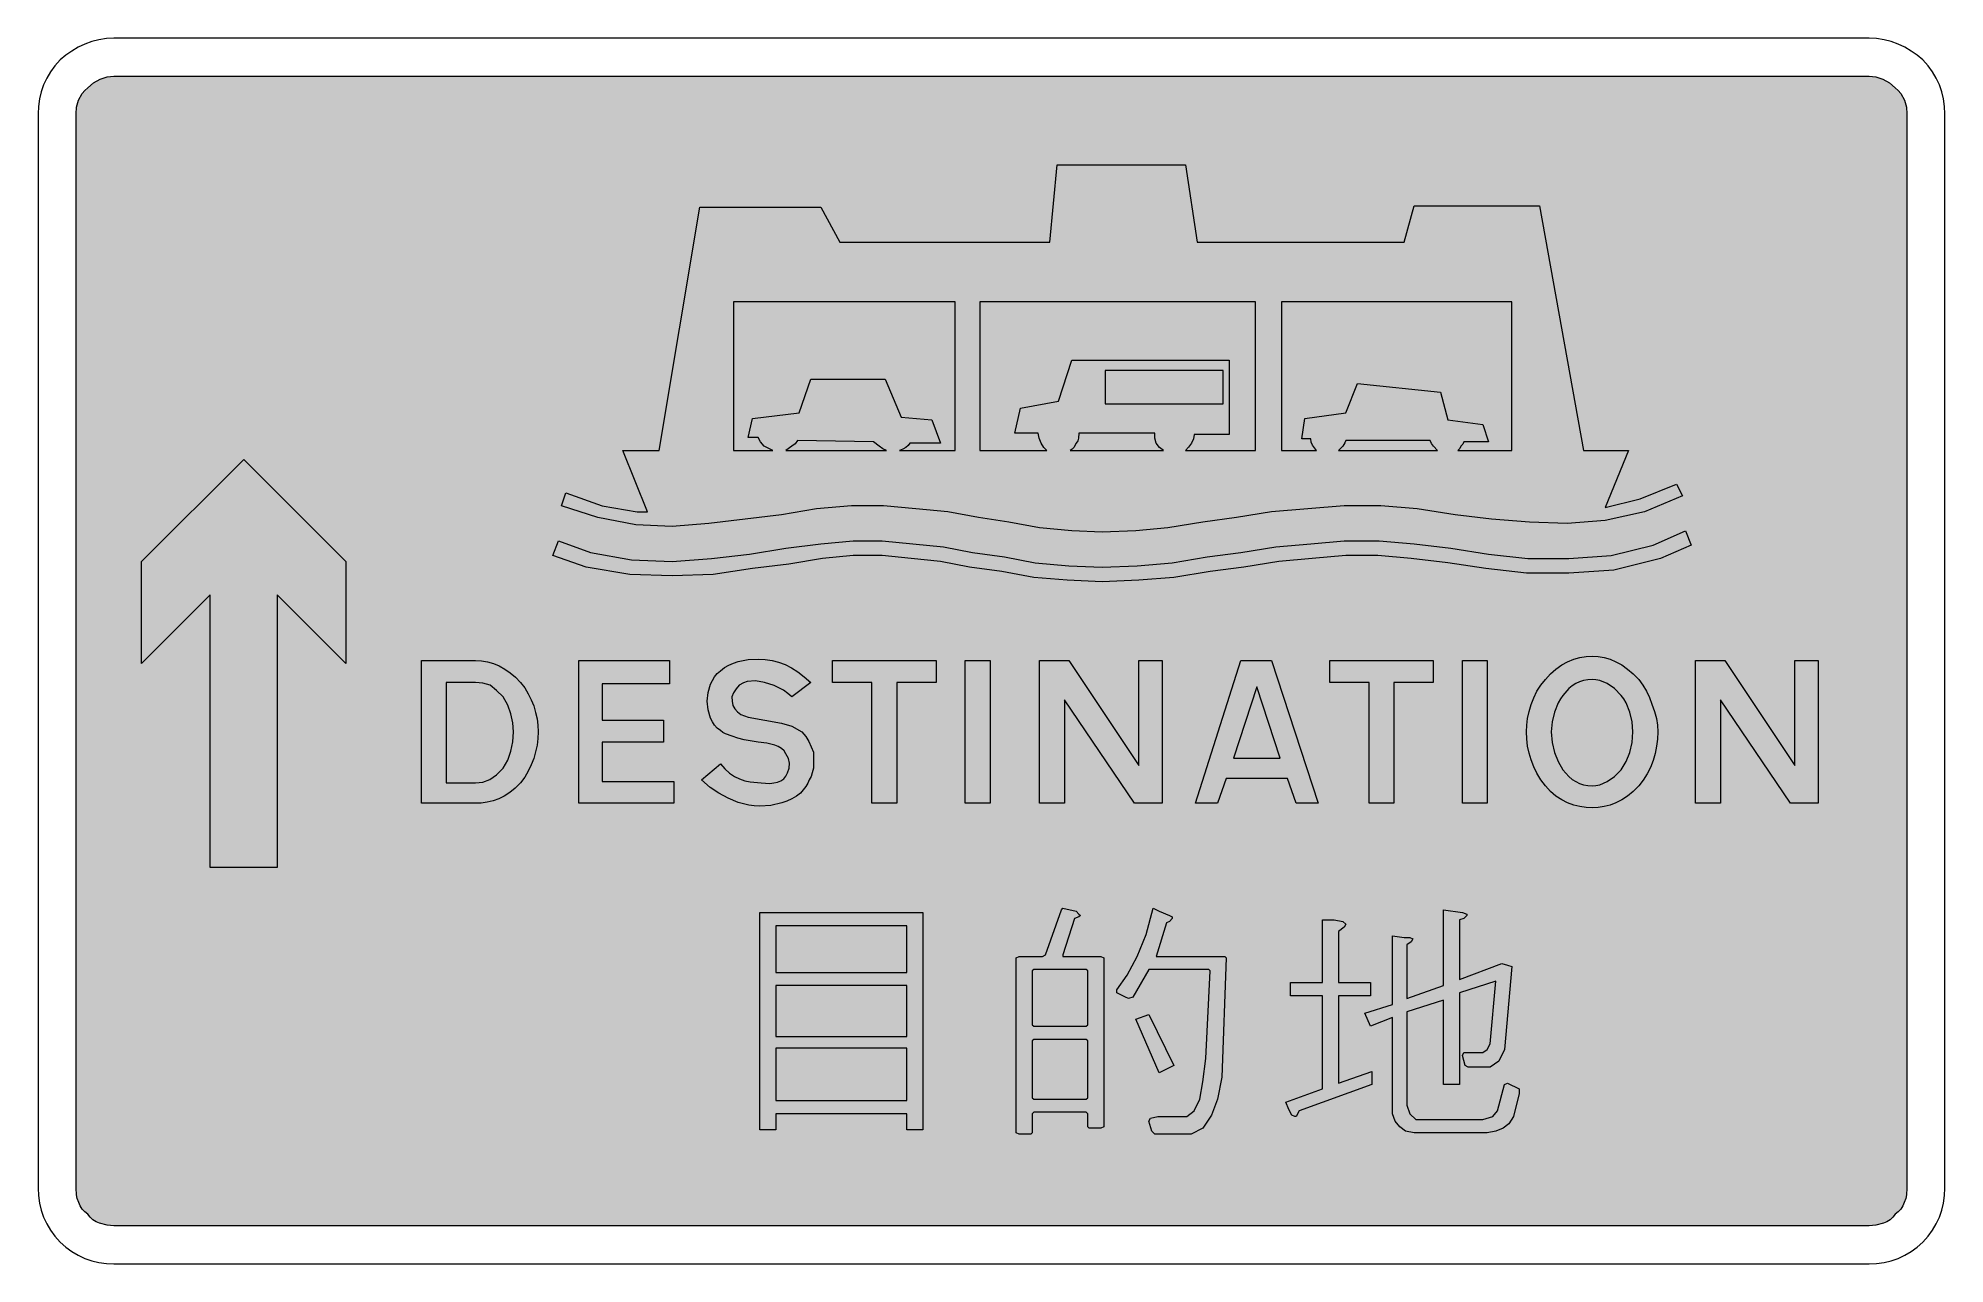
# Model space of a CAD drawing. Header units: metres. Extents: x 88 to 481, y 11 to 263.
import ezdxf

# ---------------------------------------------------------------- set-up
doc = ezdxf.new("R2010")
doc.units = ezdxf.units.M
for name, color, linetype, true_color in [('FILL_BLACK_000000', 7, 'Continuous', 0x000000), ('FILL_WHITE_FFFFFF', 7, 'Continuous', 0xffffff), ('STROKE_BLACK_000000', 7, 'Continuous', 0x000000)]:
    doc.layers.add(name, color=color, linetype=linetype, true_color=true_color)

msp = doc.modelspace()

# ---------------------------------------------------------------- hatches: boundary and pattern name
at = {"layer": 'FILL_BLACK_000000', "true_color": 0x000000}
h = msp.add_hatch(color=7, dxfattribs=at)
h.dxf.hatch_style = 1
h.paths.add_polyline_path([(96.15, 247.56), (96.27, 248.95), (96.67, 250.37), (97.42, 251.74), (97.93, 252.37), (98.55, 252.96), (99.77, 253.97), (101.14, 254.72), (102.56, 255.2), (103.95, 255.36), (465.15, 255.36), (466.54, 255.2), (467.96, 254.72), (469.33, 253.97), (470.55, 252.96), (471.17, 252.37), (471.68, 251.74), (472.42, 250.37), (472.83, 248.95), (472.95, 247.56), (472.95, 26.46), (472.87, 25.07), (472.7, 24.31), (472.35, 23.46), (472.07, 22.79), (471.67, 22.15), (471.17, 21.56), (470.55, 21.06), (470.05, 20.44), (469.46, 19.94), (468.82, 19.54), (468.15, 19.26), (466.54, 18.85), (465.15, 18.66), (103.95, 18.66), (102.56, 18.85), (100.95, 19.26), (100.28, 19.54), (99.64, 19.94), (99.05, 20.44), (98.55, 21.06), (97.93, 21.56), (97.42, 22.15), (97.03, 22.79), (96.75, 23.46), (96.4, 24.31), (96.22, 25.07), (96.15, 26.46), (96.15, 247.56)])
at = {"layer": 'FILL_WHITE_FFFFFF', "true_color": 0xffffff}
h = msp.add_hatch(color=7, dxfattribs=at)
h.dxf.hatch_style = 1
h.paths.add_polyline_path([(326.85, 221.16), (369.45, 221.16), (371.55, 228.66), (397.35, 228.66), (406.35, 178.26), (415.65, 178.26), (410.85, 166.56), (418.05, 168.36), (425.55, 171.36), (426.75, 168.96), (418.95, 165.66), (410.85, 163.86), (403.05, 163.26), (395.25, 163.56), (387.45, 164.16), (379.95, 165.06), (372.15, 166.26), (364.65, 166.86), (357.15, 166.86), (349.65, 166.26), (342.15, 165.66), (334.95, 164.46), (328.05, 163.56), (320.85, 162.36), (314.25, 161.76), (307.35, 161.46), (301.05, 161.76), (294.45, 162.36), (288.15, 163.56), (281.85, 164.46), (275.55, 165.66), (268.95, 166.26), (262.35, 166.86), (255.75, 166.86), (248.55, 166.26), (241.35, 165.06), (233.85, 164.16), (226.35, 163.26), (218.85, 162.66), (211.35, 162.96), (203.55, 164.46), (196.05, 166.86), (196.95, 169.56), (204.45, 166.86), (211.65, 165.66), (213.75, 165.66), (208.65, 178.26), (216.15, 178.26), (224.55, 228.36), (249.45, 228.36), (253.35, 221.16), (296.55, 221.16), (298.05, 237.06), (324.45, 237.06), (326.85, 221.16)])
h.paths.add_polyline_path([(307.95, 187.86), (332.25, 187.86), (332.25, 194.76), (307.95, 194.76), (307.95, 187.86)], flags=16)
h.paths.add_polyline_path([(242.25, 178.26), (262.95, 178.26), (262.2, 178.6), (261.45, 179.16), (260.25, 180.06), (244.65, 180.36), (244.16, 179.65), (243.45, 179.16), (242.25, 178.26)], flags=16)
h.paths.add_polyline_path([(244.95, 186.06), (247.35, 192.96), (262.65, 192.96), (265.95, 185.16), (272.25, 184.56), (274.05, 179.76), (267.75, 179.76), (267.42, 179.31), (266.92, 178.9), (266.32, 178.54), (265.65, 178.26), (277.05, 178.26), (277.05, 208.86), (231.45, 208.86), (231.45, 178.26), (239.55, 178.26), (237.75, 179.16), (237.04, 180.06), (236.55, 180.96), (234.45, 180.96), (235.35, 184.86), (244.95, 186.06)], flags=16)
h.paths.add_polyline_path([(302.55, 181.86), (302.47, 180.81), (302.3, 180.26), (301.95, 179.76), (301.46, 178.9), (301.15, 178.54), (300.75, 178.26), (319.95, 178.26), (319.09, 178.9), (318.45, 179.76), (318.19, 180.81), (318.15, 181.86), (302.55, 181.86)], flags=16)
h.paths.add_polyline_path([(301.05, 196.86), (333.45, 196.86), (333.45, 181.56), (326.25, 181.56), (326.1, 180.66), (325.69, 179.8), (325.11, 178.99), (324.45, 178.26), (338.85, 178.26), (338.85, 208.86), (282.15, 208.86), (282.15, 178.26), (295.95, 178.26), (295.35, 178.9), (294.75, 179.76), (294.34, 180.81), (294.15, 181.86), (289.35, 181.86), (290.55, 186.96), (298.35, 188.46), (301.05, 196.86)], flags=16)
h.paths.add_polyline_path([(374.85, 180.36), (357.45, 180.36), (357.26, 179.87), (356.85, 179.16), (355.95, 178.26), (376.35, 178.26), (375.49, 179.2), (375.13, 179.74), (374.85, 180.36)], flags=16)
h.paths.add_polyline_path([(391.65, 208.86), (344.25, 208.86), (344.25, 178.26), (351.45, 178.26), (350.62, 179.35), (350.35, 179.99), (350.25, 180.66), (348.45, 180.66), (349.05, 184.86), (357.45, 186.06), (359.85, 192.06), (376.95, 190.26), (378.45, 184.56), (385.65, 183.66), (386.85, 180.06), (381.75, 180.06), (381.56, 179.61), (381.15, 179.16), (380.96, 178.71), (380.55, 178.26), (391.65, 178.26), (391.65, 208.86)], flags=16)
h = msp.add_hatch(color=7, dxfattribs=at)
h.dxf.hatch_style = 1
h.paths.add_polyline_path([(130.65, 176.46), (151.65, 155.46), (151.65, 134.46), (137.55, 148.56), (137.55, 92.46), (123.75, 92.46), (123.75, 148.56), (109.65, 134.46), (109.65, 155.46), (130.65, 176.46)])
h = msp.add_hatch(color=7, dxfattribs=at)
h.dxf.hatch_style = 1
h.paths.add_polyline_path([(195.45, 159.66), (202.05, 157.26), (210.45, 155.76), (218.85, 155.46), (226.95, 156.06), (234.75, 156.96), (242.25, 158.16), (249.45, 159.06), (256.05, 159.66), (262.05, 159.66), (268.35, 159.06), (274.65, 158.46), (280.65, 157.26), (287.25, 156.36), (293.55, 155.16), (300.45, 154.56), (307.35, 154.26), (314.55, 154.56), (321.75, 155.16), (328.95, 156.36), (335.85, 157.26), (343.05, 158.46), (350.25, 159.06), (357.15, 159.66), (364.35, 159.66), (371.55, 159.06), (379.05, 158.16), (386.85, 156.96), (394.95, 156.06), (403.35, 156.06), (412.05, 156.66), (420.75, 158.76), (427.35, 161.76), (428.55, 158.76), (422.25, 156.06), (412.65, 153.66), (403.35, 153.06), (394.65, 153.06), (386.25, 153.96), (378.45, 155.16), (370.95, 156.06), (364.05, 156.66), (357.45, 156.66), (350.55, 156.06), (343.65, 155.46), (336.45, 154.26), (329.55, 153.36), (322.05, 152.16), (314.85, 151.56), (307.35, 151.26), (300.15, 151.56), (293.25, 152.16), (286.65, 153.36), (280.05, 154.26), (274.05, 155.46), (268.05, 156.06), (262.05, 156.66), (256.05, 156.66), (249.75, 156.06), (242.85, 154.86), (235.35, 153.96), (227.25, 152.76), (218.85, 152.46), (210.15, 152.76), (201.15, 154.26), (194.25, 156.66), (195.45, 159.66)])
h = msp.add_hatch(color=7, dxfattribs=at)
h.dxf.hatch_style = 1
h.paths.add_polyline_path([(179.59, 134.99), (180.82, 134.78), (182.03, 134.43), (183.22, 133.94), (184.39, 133.3), (185.52, 132.53), (186.61, 131.61), (187.65, 130.56), (188.49, 129.41), (189.22, 128.21), (189.84, 126.96), (190.35, 125.69), (190.74, 124.38), (191.02, 123.05), (191.19, 121.71), (191.25, 120.36), (191.19, 119), (191.02, 117.62), (190.74, 116.25), (190.35, 114.89), (189.84, 113.55), (189.22, 112.26), (188.49, 111.02), (187.65, 109.86), (186.52, 108.8), (185.4, 107.87), (184.27, 107.12), (183.15, 106.56), (181.98, 106.17), (180.75, 105.89), (179.52, 105.72), (178.35, 105.66), (167.25, 105.66), (167.25, 135.06), (178.35, 135.06), (179.59, 134.99)])
h.paths.add_polyline_path([(172.35, 109.86), (178.35, 109.86), (179.87, 110.03), (181.31, 110.57), (182.7, 111.51), (184.05, 112.86), (185.01, 114.54), (185.66, 116.39), (186.03, 118.34), (186.15, 120.36), (186.03, 122.2), (185.66, 124.07), (185.01, 125.89), (184.05, 127.56), (182.7, 128.87), (181.35, 129.96), (179.85, 130.37), (178.35, 130.56), (172.35, 130.56), (172.35, 109.86)], flags=16)
h = msp.add_hatch(color=7, dxfattribs=at)
h.dxf.hatch_style = 1
h.paths.add_polyline_path([(199.65, 135.06), (218.25, 135.06), (218.25, 130.26), (204.45, 130.26), (204.45, 122.76), (217.05, 122.76), (217.05, 118.26), (204.45, 118.26), (204.45, 110.16), (219.15, 110.16), (219.15, 105.66), (199.65, 105.66), (199.65, 135.06)])
h = msp.add_hatch(color=7, dxfattribs=at)
h.dxf.hatch_style = 1
h.paths.add_polyline_path([(247.95, 112.86), (247.65, 111.96), (247.46, 111.21), (247.05, 110.46), (246.77, 109.79), (246.37, 109.11), (245.25, 107.76), (244.41, 107.13), (243.47, 106.58), (242.46, 106.11), (241.39, 105.74), (239.13, 105.23), (236.85, 105.06), (235.73, 105.11), (234.61, 105.27), (232.42, 105.85), (230.35, 106.71), (228.45, 107.76), (226.65, 108.89), (224.85, 110.46), (228.75, 113.76), (229.68, 112.73), (230.65, 111.89), (231.67, 111.21), (232.72, 110.69), (233.81, 110.3), (234.91, 110.05), (237.15, 109.86), (238.92, 109.77), (239.76, 109.84), (240.52, 110.01), (241.21, 110.29), (241.79, 110.7), (242.24, 111.25), (242.55, 111.96), (242.88, 112.91), (242.96, 113.91), (242.76, 114.91), (242.25, 115.86), (241.85, 116.47), (241.32, 116.95), (240.68, 117.33), (239.96, 117.62), (238.33, 118.01), (236.55, 118.26), (233.62, 118.75), (232.33, 119.06), (231.15, 119.46), (229.84, 119.95), (229.25, 120.26), (228.75, 120.66), (228.12, 121.16), (227.57, 121.77), (227.1, 122.45), (226.72, 123.21), (226.22, 124.88), (226.05, 126.66), (226.22, 128.45), (226.72, 130.15), (227.57, 131.68), (228.12, 132.36), (228.75, 132.96), (229.58, 133.58), (230.47, 134.09), (231.43, 134.51), (232.42, 134.84), (234.49, 135.24), (236.55, 135.36), (237.99, 135.29), (239.38, 135.07), (240.73, 134.71), (242.06, 134.2), (243.38, 133.53), (244.69, 132.7), (246.01, 131.71), (247.35, 130.56), (243.45, 127.56), (242.62, 128.29), (241.73, 128.92), (239.81, 129.89), (237.84, 130.51), (235.95, 130.86), (234.3, 130.75), (233.5, 130.48), (232.65, 129.96), (231.99, 129.23), (231.45, 128.42), (231.13, 127.56), (231.15, 126.66), (231.3, 125.82), (231.71, 125.09), (232.29, 124.47), (232.95, 123.96), (234.45, 123.36), (241.35, 122.16), (243.45, 121.56), (245.55, 120.36), (246.35, 119.41), (246.97, 118.37), (247.95, 116.16), (247.95, 114.96), (247.95, 114.06), (247.95, 113.76), (247.95, 113.46), (247.95, 112.86)])
h = msp.add_hatch(color=7, dxfattribs=at)
h.dxf.hatch_style = 1
h.paths.add_polyline_path([(251.85, 130.56), (251.85, 135.06), (273.15, 135.06), (273.15, 130.56), (265.05, 130.56), (265.05, 105.66), (259.95, 105.66), (259.95, 130.56), (251.85, 130.56)])
h = msp.add_hatch(color=7, dxfattribs=at)
h.dxf.hatch_style = 1
h.paths.add_polyline_path([(279.15, 135.06), (284.25, 135.06), (284.25, 105.66), (279.15, 105.66), (279.15, 135.06)])
h = msp.add_hatch(color=7, dxfattribs=at)
h.dxf.hatch_style = 1
h.paths.add_polyline_path([(294.45, 135.06), (300.45, 135.06), (314.85, 113.46), (314.85, 135.06), (319.65, 135.06), (319.65, 105.66), (313.95, 105.66), (299.55, 126.96), (299.55, 105.66), (294.45, 105.66), (294.45, 135.06)])
h = msp.add_hatch(color=7, dxfattribs=at)
h.dxf.hatch_style = 1
h.paths.add_polyline_path([(342.15, 135.06), (351.75, 105.66), (347.25, 105.66), (345.45, 110.76), (332.85, 110.76), (331.05, 105.66), (326.55, 105.66), (335.85, 135.06), (342.15, 135.06)])
h.paths.add_polyline_path([(343.95, 114.96), (339.15, 129.66), (334.35, 114.96), (343.95, 114.96)], flags=16)
h = msp.add_hatch(color=7, dxfattribs=at)
h.dxf.hatch_style = 1
h.paths.add_polyline_path([(362.25, 130.56), (354.15, 130.56), (354.15, 135.06), (375.45, 135.06), (375.45, 130.56), (367.35, 130.56), (367.35, 105.66), (362.25, 105.66), (362.25, 130.56)])
h = msp.add_hatch(color=7, dxfattribs=at)
h.dxf.hatch_style = 1
h.paths.add_polyline_path([(381.45, 135.06), (386.55, 135.06), (386.55, 105.66), (381.45, 105.66), (381.45, 135.06)])
h = msp.add_hatch(color=7, dxfattribs=at)
h.dxf.hatch_style = 1
h.paths.add_polyline_path([(410.62, 135.67), (411.85, 135.31), (413.06, 134.8), (414.26, 134.13), (415.45, 133.3), (416.61, 132.31), (417.75, 131.16), (418.59, 129.98), (419.32, 128.72), (419.94, 127.41), (420.45, 126.06), (421.02, 124.54), (421.39, 123.1), (421.59, 121.71), (421.65, 120.36), (421.59, 118.89), (421.42, 117.4), (421.13, 115.93), (420.71, 114.47), (420.17, 113.06), (419.5, 111.71), (418.69, 110.44), (417.75, 109.26), (416.61, 108.12), (415.45, 107.16), (414.26, 106.39), (413.06, 105.77), (411.85, 105.31), (410.62, 105), (409.39, 104.82), (408.15, 104.76), (406.9, 104.82), (405.64, 105), (404.37, 105.31), (403.12, 105.77), (401.9, 106.39), (400.72, 107.16), (399.6, 108.12), (398.55, 109.26), (397.61, 110.52), (396.8, 111.84), (396.13, 113.19), (395.59, 114.59), (395.17, 116), (394.88, 117.44), (394.71, 118.9), (394.65, 120.36), (394.71, 121.73), (394.88, 123.14), (395.17, 124.57), (395.59, 125.99), (396.13, 127.37), (396.8, 128.71), (397.61, 129.98), (398.55, 131.16), (399.6, 132.31), (400.72, 133.3), (401.9, 134.13), (403.12, 134.8), (404.37, 135.31), (405.64, 135.67), (406.9, 135.89), (408.15, 135.96), (409.39, 135.89), (410.62, 135.67)])
h.paths.add_polyline_path([(406.41, 130.94), (405.59, 130.67), (404.81, 130.3), (404.07, 129.83), (403.38, 129.26), (402.15, 127.86), (401.62, 127.13), (401.14, 126.31), (400.39, 124.45), (399.91, 122.42), (399.75, 120.36), (399.91, 118.17), (400.39, 116.12), (401.14, 114.24), (402.15, 112.56), (403.38, 111.16), (404.07, 110.59), (404.81, 110.12), (405.59, 109.75), (406.41, 109.48), (407.26, 109.32), (408.15, 109.26), (408.94, 109.32), (409.72, 109.48), (411.26, 110.12), (412.75, 111.16), (414.15, 112.56), (415.16, 114.24), (415.91, 116.12), (416.39, 118.17), (416.55, 120.36), (416.39, 122.42), (415.91, 124.45), (415.16, 126.31), (414.68, 127.13), (414.15, 127.86), (412.75, 129.26), (411.26, 130.3), (409.72, 130.94), (408.94, 131.1), (408.15, 131.16), (407.26, 131.1), (406.41, 130.94)], flags=16)
h = msp.add_hatch(color=7, dxfattribs=at)
h.dxf.hatch_style = 1
h.paths.add_polyline_path([(435.45, 135.06), (449.85, 113.46), (449.85, 135.06), (454.65, 135.06), (454.65, 105.66), (448.95, 105.66), (434.55, 126.96), (434.55, 105.66), (429.45, 105.66), (429.45, 135.06), (435.45, 135.06)])
h = msp.add_hatch(color=7, dxfattribs=at)
h.dxf.hatch_style = 1
h.paths.add_polyline_path([(240.15, 38.46), (236.85, 38.46), (236.85, 83.16), (270.45, 83.16), (270.45, 38.46), (267.15, 38.46), (267.15, 41.76), (240.15, 41.76), (240.15, 38.46)])
h.paths.add_polyline_path([(240.15, 70.86), (267.15, 70.86), (267.15, 80.46), (240.15, 80.46), (240.15, 70.86)], flags=16)
h.paths.add_polyline_path([(267.15, 55.26), (240.15, 55.26), (240.15, 44.46), (267.15, 44.46), (267.15, 55.26)], flags=16)
h.paths.add_polyline_path([(267.15, 57.66), (267.15, 68.16), (240.15, 68.16), (240.15, 57.66), (267.15, 57.66)], flags=16)
h = msp.add_hatch(color=7, dxfattribs=at)
h.dxf.hatch_style = 1
h.paths.add_polyline_path([(307.65, 73.86), (307.65, 39.06), (307.05, 38.76), (304.65, 38.76), (304.35, 39.06), (304.35, 41.76), (304.05, 42.06), (293.25, 42.06), (292.95, 41.76), (292.95, 37.86), (292.65, 37.56), (290.25, 37.56), (289.65, 37.86), (289.65, 73.86), (290.25, 74.16), (295.05, 74.16), (295.65, 74.46), (298.95, 83.76), (299.25, 84.06), (301.95, 83.46), (302.55, 82.86), (302.85, 82.56), (302.55, 82.26), (301.65, 81.96), (299.25, 74.46), (299.25, 74.16), (307.05, 74.16), (307.65, 73.86)])
h.paths.add_polyline_path([(293.25, 59.76), (304.05, 59.76), (304.35, 60.06), (304.35, 71.16), (304.05, 71.46), (293.25, 71.46), (292.95, 71.16), (292.95, 60.06), (293.25, 59.76)], flags=16)
h.paths.add_polyline_path([(304.35, 45.06), (304.35, 56.76), (304.05, 57.06), (293.25, 57.06), (292.95, 56.76), (292.95, 45.06), (293.25, 44.76), (304.05, 44.76), (304.35, 45.06)], flags=16)
h = msp.add_hatch(color=7, dxfattribs=at)
h.dxf.hatch_style = 1
h.paths.add_polyline_path([(329.25, 71.46), (316.95, 71.46), (313.65, 65.76), (312.75, 65.46), (312.15, 65.76), (310.35, 66.66), (310.35, 67.26), (312.45, 70.26), (314.55, 74.16), (316.35, 78.66), (317.85, 84.06), (319.05, 83.46), (321.15, 82.56), (321.75, 82.26), (321.75, 81.96), (321.15, 81.36), (320.55, 81.06), (318.45, 74.16), (332.55, 74.16), (332.85, 73.86), (331.95, 49.26), (331.05, 44.76), (329.85, 41.46), (328.05, 38.76), (325.65, 37.56), (318.45, 37.56), (318.15, 37.56), (317.55, 38.16), (316.95, 40.26), (317.25, 40.86), (318.75, 41.16), (324.75, 41.16), (326.25, 42.36), (327.45, 44.76), (328.05, 48.36), (328.65, 53.16), (329.55, 71.16), (329.25, 71.46)])
h = msp.add_hatch(color=7, dxfattribs=at)
h.dxf.hatch_style = 1
h.paths.add_polyline_path([(377.55, 68.16), (377.55, 83.76), (381.45, 83.16), (382.35, 82.86), (382.35, 82.56), (381.75, 81.96), (380.85, 81.66), (380.85, 69.36), (389.55, 72.66), (390.75, 72.36), (391.65, 72.06), (390.15, 54.96), (388.95, 52.56), (387.15, 51.36), (382.65, 51.36), (382.05, 51.66), (381.45, 53.76), (381.75, 54.36), (385.65, 54.36), (386.55, 54.96), (387.15, 56.16), (388.35, 69.06), (380.85, 66.66), (380.85, 47.76), (377.55, 47.76), (377.55, 65.16), (370.05, 62.76), (370.05, 43.56), (370.65, 41.76), (371.85, 40.56), (385.65, 40.56), (387.75, 41.16), (388.65, 42.36), (390.15, 47.76), (390.75, 48.06), (393.15, 46.86), (393.15, 45.96), (391.95, 41.16), (391.05, 39.66), (389.85, 38.76), (388.35, 38.16), (386.55, 37.86), (371.55, 37.86), (369.75, 38.16), (368.55, 39.06), (367.65, 40.26), (367.05, 41.76), (367.05, 61.56), (362.55, 59.76), (361.35, 62.46), (367.05, 64.26), (367.05, 78.36), (369.45, 78.06), (370.65, 78.06), (371.25, 77.76), (370.95, 77.16), (370.05, 76.56), (370.05, 65.46), (377.55, 68.16)])
h = msp.add_hatch(color=7, dxfattribs=at)
h.dxf.hatch_style = 1
h.paths.add_polyline_path([(346.05, 68.76), (352.65, 68.76), (352.65, 81.66), (355.05, 81.66), (356.85, 81.36), (357.45, 80.76), (357.15, 80.16), (355.95, 79.26), (355.95, 68.76), (362.55, 68.76), (362.55, 66.06), (355.95, 66.06), (355.95, 48.06), (362.85, 50.46), (362.85, 47.76), (347.85, 42.36), (347.25, 41.16), (346.95, 41.16), (346.35, 41.46), (345.75, 42.66), (345.15, 44.16), (352.65, 46.86), (352.65, 66.06), (346.05, 66.06), (346.05, 68.76)])
h = msp.add_hatch(color=7, dxfattribs=at)
h.dxf.hatch_style = 1
h.paths.add_polyline_path([(316.95, 62.16), (322.05, 51.66), (319.05, 50.16), (314.25, 61.26), (316.95, 62.16)])

# ---------------------------------------------------------------- linework, layer by layer
at = {"layer": 'FILL_BLACK_000000', "lineweight": 0, "true_color": 0x000000}
msp.add_lwpolyline([(96.15, 247.56), (96.27, 248.95), (96.67, 250.37), (97.42, 251.74), (97.93, 252.37), (98.55, 252.96), (99.77, 253.97), (101.14, 254.72), (102.56, 255.2), (103.95, 255.36), (465.15, 255.36), (466.54, 255.2), (467.96, 254.72), (469.33, 253.97), (470.55, 252.96), (471.17, 252.37), (471.68, 251.74), (472.42, 250.37), (472.83, 248.95), (472.95, 247.56), (472.95, 26.46), (472.87, 25.07), (472.7, 24.31), (472.35, 23.46), (472.07, 22.79), (471.67, 22.15), (471.17, 21.56), (470.55, 21.06), (470.05, 20.44), (469.46, 19.94), (468.82, 19.54), (468.15, 19.26), (466.54, 18.85), (465.15, 18.66), (103.95, 18.66), (102.56, 18.85), (100.95, 19.26), (100.28, 19.54), (99.64, 19.94), (99.05, 20.44), (98.55, 21.06), (97.93, 21.56), (97.42, 22.15), (97.03, 22.79), (96.75, 23.46), (96.4, 24.31), (96.22, 25.07), (96.15, 26.46)], close=True, dxfattribs=at)
at = {"layer": 'FILL_WHITE_FFFFFF', "lineweight": 0, "true_color": 0x000000}
for points in [[(326.85, 221.16), (369.45, 221.16), (371.55, 228.66), (397.35, 228.66), (406.35, 178.26), (415.65, 178.26), (410.85, 166.56), (418.05, 168.36), (425.55, 171.36), (426.75, 168.96), (418.95, 165.66), (410.85, 163.86), (403.05, 163.26), (395.25, 163.56), (387.45, 164.16), (379.95, 165.06), (372.15, 166.26), (364.65, 166.86), (357.15, 166.86), (349.65, 166.26), (342.15, 165.66), (334.95, 164.46), (328.05, 163.56), (320.85, 162.36), (314.25, 161.76), (307.35, 161.46), (301.05, 161.76), (294.45, 162.36), (288.15, 163.56), (281.85, 164.46), (275.55, 165.66), (268.95, 166.26), (262.35, 166.86), (255.75, 166.86), (248.55, 166.26), (241.35, 165.06), (233.85, 164.16), (226.35, 163.26), (218.85, 162.66), (211.35, 162.96), (203.55, 164.46), (196.05, 166.86), (196.95, 169.56), (204.45, 166.86), (211.65, 165.66), (213.75, 165.66), (208.65, 178.26), (216.15, 178.26), (224.55, 228.36), (249.45, 228.36), (253.35, 221.16), (296.55, 221.16), (298.05, 237.06), (324.45, 237.06)], [(244.95, 186.06), (247.35, 192.96), (262.65, 192.96), (265.95, 185.16), (272.25, 184.56), (274.05, 179.76), (267.75, 179.76), (267.42, 179.31), (266.92, 178.9), (266.32, 178.54), (265.65, 178.26), (277.05, 178.26), (277.05, 208.86), (231.45, 208.86), (231.45, 178.26), (239.55, 178.26), (237.75, 179.16), (237.04, 180.06), (236.55, 180.96), (234.45, 180.96), (235.35, 184.86)], [(301.05, 196.86), (333.45, 196.86), (333.45, 181.56), (326.25, 181.56), (326.1, 180.66), (325.69, 179.8), (325.11, 178.99), (324.45, 178.26), (338.85, 178.26), (338.85, 208.86), (282.15, 208.86), (282.15, 178.26), (295.95, 178.26), (295.35, 178.9), (294.75, 179.76), (294.34, 180.81), (294.15, 181.86), (289.35, 181.86), (290.55, 186.96), (298.35, 188.46)], [(391.65, 208.86), (344.25, 208.86), (344.25, 178.26), (351.45, 178.26), (350.62, 179.35), (350.35, 179.99), (350.25, 180.66), (348.45, 180.66), (349.05, 184.86), (357.45, 186.06), (359.85, 192.06), (376.95, 190.26), (378.45, 184.56), (385.65, 183.66), (386.85, 180.06), (381.75, 180.06), (381.56, 179.61), (381.15, 179.16), (380.96, 178.71), (380.55, 178.26), (391.65, 178.26)], [(307.95, 187.86), (332.25, 187.86), (332.25, 194.76), (307.95, 194.76)], [(302.55, 181.86), (302.47, 180.81), (302.3, 180.26), (301.95, 179.76), (301.46, 178.9), (301.15, 178.54), (300.75, 178.26), (319.95, 178.26), (319.09, 178.9), (318.45, 179.76), (318.19, 180.81), (318.15, 181.86)], [(242.25, 178.26), (262.95, 178.26), (262.2, 178.6), (261.45, 179.16), (260.25, 180.06), (244.65, 180.36), (244.16, 179.65), (243.45, 179.16)], [(374.85, 180.36), (357.45, 180.36), (357.26, 179.87), (356.85, 179.16), (355.95, 178.26), (376.35, 178.26), (375.49, 179.2), (375.13, 179.74)]]:
    msp.add_lwpolyline(points, close=True, dxfattribs=at)
at = {"layer": 'FILL_WHITE_FFFFFF', "lineweight": 0, "true_color": 0xffffff}
for points in [[(130.65, 176.46), (151.65, 155.46), (151.65, 134.46), (137.55, 148.56), (137.55, 92.46), (123.75, 92.46), (123.75, 148.56), (109.65, 134.46), (109.65, 155.46)], [(195.45, 159.66), (202.05, 157.26), (210.45, 155.76), (218.85, 155.46), (226.95, 156.06), (234.75, 156.96), (242.25, 158.16), (249.45, 159.06), (256.05, 159.66), (262.05, 159.66), (268.35, 159.06), (274.65, 158.46), (280.65, 157.26), (287.25, 156.36), (293.55, 155.16), (300.45, 154.56), (307.35, 154.26), (314.55, 154.56), (321.75, 155.16), (328.95, 156.36), (335.85, 157.26), (343.05, 158.46), (350.25, 159.06), (357.15, 159.66), (364.35, 159.66), (371.55, 159.06), (379.05, 158.16), (386.85, 156.96), (394.95, 156.06), (403.35, 156.06), (412.05, 156.66), (420.75, 158.76), (427.35, 161.76), (428.55, 158.76), (422.25, 156.06), (412.65, 153.66), (403.35, 153.06), (394.65, 153.06), (386.25, 153.96), (378.45, 155.16), (370.95, 156.06), (364.05, 156.66), (357.45, 156.66), (350.55, 156.06), (343.65, 155.46), (336.45, 154.26), (329.55, 153.36), (322.05, 152.16), (314.85, 151.56), (307.35, 151.26), (300.15, 151.56), (293.25, 152.16), (286.65, 153.36), (280.05, 154.26), (274.05, 155.46), (268.05, 156.06), (262.05, 156.66), (256.05, 156.66), (249.75, 156.06), (242.85, 154.86), (235.35, 153.96), (227.25, 152.76), (218.85, 152.46), (210.15, 152.76), (201.15, 154.26), (194.25, 156.66)], [(179.59, 134.99), (180.82, 134.78), (182.03, 134.43), (183.22, 133.94), (184.39, 133.3), (185.52, 132.53), (186.61, 131.61), (187.65, 130.56), (188.49, 129.41), (189.22, 128.21), (189.84, 126.96), (190.35, 125.69), (190.74, 124.38), (191.02, 123.05), (191.19, 121.71), (191.25, 120.36), (191.19, 119), (191.02, 117.62), (190.74, 116.25), (190.35, 114.89), (189.84, 113.55), (189.22, 112.26), (188.49, 111.02), (187.65, 109.86), (186.52, 108.8), (185.4, 107.87), (184.27, 107.12), (183.15, 106.56), (181.98, 106.17), (180.75, 105.89), (179.52, 105.72), (178.35, 105.66), (167.25, 105.66), (167.25, 135.06), (178.35, 135.06)], [(199.65, 135.06), (218.25, 135.06), (218.25, 130.26), (204.45, 130.26), (204.45, 122.76), (217.05, 122.76), (217.05, 118.26), (204.45, 118.26), (204.45, 110.16), (219.15, 110.16), (219.15, 105.66), (199.65, 105.66)], [(247.95, 112.86), (247.65, 111.96), (247.46, 111.21), (247.05, 110.46), (246.77, 109.79), (246.37, 109.11), (245.25, 107.76), (244.41, 107.13), (243.47, 106.58), (242.46, 106.11), (241.39, 105.74), (239.13, 105.23), (236.85, 105.06), (235.73, 105.11), (234.61, 105.27), (232.42, 105.85), (230.35, 106.71), (228.45, 107.76), (226.65, 108.89), (224.85, 110.46), (228.75, 113.76), (229.68, 112.73), (230.65, 111.89), (231.67, 111.21), (232.72, 110.69), (233.81, 110.3), (234.91, 110.05), (237.15, 109.86), (238.92, 109.77), (239.76, 109.84), (240.52, 110.01), (241.21, 110.29), (241.79, 110.7), (242.24, 111.25), (242.55, 111.96), (242.88, 112.91), (242.96, 113.91), (242.76, 114.91), (242.25, 115.86), (241.85, 116.47), (241.32, 116.95), (240.68, 117.33), (239.96, 117.62), (238.33, 118.01), (236.55, 118.26), (233.62, 118.75), (232.33, 119.06), (231.15, 119.46), (229.84, 119.95), (229.25, 120.26), (228.75, 120.66), (228.12, 121.16), (227.57, 121.77), (227.1, 122.45), (226.72, 123.21), (226.22, 124.88), (226.05, 126.66), (226.22, 128.45), (226.72, 130.15), (227.57, 131.68), (228.12, 132.36), (228.75, 132.96), (229.58, 133.58), (230.47, 134.09), (231.43, 134.51), (232.42, 134.84), (234.49, 135.24), (236.55, 135.36), (237.99, 135.29), (239.38, 135.07), (240.73, 134.71), (242.06, 134.2), (243.38, 133.53), (244.69, 132.7), (246.01, 131.71), (247.35, 130.56), (243.45, 127.56), (242.62, 128.29), (241.73, 128.92), (239.81, 129.89), (237.84, 130.51), (235.95, 130.86), (234.3, 130.75), (233.5, 130.48), (232.65, 129.96), (231.99, 129.23), (231.45, 128.42), (231.13, 127.56), (231.15, 126.66), (231.3, 125.82), (231.71, 125.09), (232.29, 124.47), (232.95, 123.96), (234.45, 123.36), (241.35, 122.16), (243.45, 121.56), (245.55, 120.36), (246.35, 119.41), (246.97, 118.37), (247.95, 116.16), (247.95, 114.96), (247.95, 114.06), (247.95, 113.76), (247.95, 113.46)], [(251.85, 130.56), (251.85, 135.06), (273.15, 135.06), (273.15, 130.56), (265.05, 130.56), (265.05, 105.66), (259.95, 105.66), (259.95, 130.56)], [(279.15, 135.06), (284.25, 135.06), (284.25, 105.66), (279.15, 105.66)], [(294.45, 135.06), (300.45, 135.06), (314.85, 113.46), (314.85, 135.06), (319.65, 135.06), (319.65, 105.66), (313.95, 105.66), (299.55, 126.96), (299.55, 105.66), (294.45, 105.66)], [(342.15, 135.06), (351.75, 105.66), (347.25, 105.66), (345.45, 110.76), (332.85, 110.76), (331.05, 105.66), (326.55, 105.66), (335.85, 135.06)], [(362.25, 130.56), (354.15, 130.56), (354.15, 135.06), (375.45, 135.06), (375.45, 130.56), (367.35, 130.56), (367.35, 105.66), (362.25, 105.66)], [(381.45, 135.06), (386.55, 135.06), (386.55, 105.66), (381.45, 105.66)], [(410.62, 135.67), (411.85, 135.31), (413.06, 134.8), (414.26, 134.13), (415.45, 133.3), (416.61, 132.31), (417.75, 131.16), (418.59, 129.98), (419.32, 128.72), (419.94, 127.41), (420.45, 126.06), (421.02, 124.54), (421.39, 123.1), (421.59, 121.71), (421.65, 120.36), (421.59, 118.89), (421.42, 117.4), (421.13, 115.93), (420.71, 114.47), (420.17, 113.06), (419.5, 111.71), (418.69, 110.44), (417.75, 109.26), (416.61, 108.12), (415.45, 107.16), (414.26, 106.39), (413.06, 105.77), (411.85, 105.31), (410.62, 105), (409.39, 104.82), (408.15, 104.76), (406.9, 104.82), (405.64, 105), (404.37, 105.31), (403.12, 105.77), (401.9, 106.39), (400.72, 107.16), (399.6, 108.12), (398.55, 109.26), (397.61, 110.52), (396.8, 111.84), (396.13, 113.19), (395.59, 114.59), (395.17, 116), (394.88, 117.44), (394.71, 118.9), (394.65, 120.36), (394.71, 121.73), (394.88, 123.14), (395.17, 124.57), (395.59, 125.99), (396.13, 127.37), (396.8, 128.71), (397.61, 129.98), (398.55, 131.16), (399.6, 132.31), (400.72, 133.3), (401.9, 134.13), (403.12, 134.8), (404.37, 135.31), (405.64, 135.67), (406.9, 135.89), (408.15, 135.96), (409.39, 135.89)], [(435.45, 135.06), (449.85, 113.46), (449.85, 135.06), (454.65, 135.06), (454.65, 105.66), (448.95, 105.66), (434.55, 126.96), (434.55, 105.66), (429.45, 105.66), (429.45, 135.06)], [(172.35, 109.86), (178.35, 109.86), (179.87, 110.03), (181.31, 110.57), (182.7, 111.51), (184.05, 112.86), (185.01, 114.54), (185.66, 116.39), (186.03, 118.34), (186.15, 120.36), (186.03, 122.2), (185.66, 124.07), (185.01, 125.89), (184.05, 127.56), (182.7, 128.87), (181.35, 129.96), (179.85, 130.37), (178.35, 130.56), (172.35, 130.56)], [(343.95, 114.96), (339.15, 129.66), (334.35, 114.96)], [(406.41, 130.94), (405.59, 130.67), (404.81, 130.3), (404.07, 129.83), (403.38, 129.26), (402.15, 127.86), (401.62, 127.13), (401.14, 126.31), (400.39, 124.45), (399.91, 122.42), (399.75, 120.36), (399.91, 118.17), (400.39, 116.12), (401.14, 114.24), (402.15, 112.56), (403.38, 111.16), (404.07, 110.59), (404.81, 110.12), (405.59, 109.75), (406.41, 109.48), (407.26, 109.32), (408.15, 109.26), (408.94, 109.32), (409.72, 109.48), (411.26, 110.12), (412.75, 111.16), (414.15, 112.56), (415.16, 114.24), (415.91, 116.12), (416.39, 118.17), (416.55, 120.36), (416.39, 122.42), (415.91, 124.45), (415.16, 126.31), (414.68, 127.13), (414.15, 127.86), (412.75, 129.26), (411.26, 130.3), (409.72, 130.94), (408.94, 131.1), (408.15, 131.16), (407.26, 131.1)], [(240.15, 38.46), (236.85, 38.46), (236.85, 83.16), (270.45, 83.16), (270.45, 38.46), (267.15, 38.46), (267.15, 41.76), (240.15, 41.76)], [(307.65, 73.86), (307.65, 39.06), (307.05, 38.76), (304.65, 38.76), (304.35, 39.06), (304.35, 41.76), (304.05, 42.06), (293.25, 42.06), (292.95, 41.76), (292.95, 37.86), (292.65, 37.56), (290.25, 37.56), (289.65, 37.86), (289.65, 73.86), (290.25, 74.16), (295.05, 74.16), (295.65, 74.46), (298.95, 83.76), (299.25, 84.06), (301.95, 83.46), (302.55, 82.86), (302.85, 82.56), (302.55, 82.26), (301.65, 81.96), (299.25, 74.46), (299.25, 74.16), (307.05, 74.16)], [(329.25, 71.46), (316.95, 71.46), (313.65, 65.76), (312.75, 65.46), (312.15, 65.76), (310.35, 66.66), (310.35, 67.26), (312.45, 70.26), (314.55, 74.16), (316.35, 78.66), (317.85, 84.06), (319.05, 83.46), (321.15, 82.56), (321.75, 82.26), (321.75, 81.96), (321.15, 81.36), (320.55, 81.06), (318.45, 74.16), (332.55, 74.16), (332.85, 73.86), (331.95, 49.26), (331.05, 44.76), (329.85, 41.46), (328.05, 38.76), (325.65, 37.56), (318.45, 37.56), (318.15, 37.56), (317.55, 38.16), (316.95, 40.26), (317.25, 40.86), (318.75, 41.16), (324.75, 41.16), (326.25, 42.36), (327.45, 44.76), (328.05, 48.36), (328.65, 53.16), (329.55, 71.16)], [(377.55, 68.16), (377.55, 83.76), (381.45, 83.16), (382.35, 82.86), (382.35, 82.56), (381.75, 81.96), (380.85, 81.66), (380.85, 69.36), (389.55, 72.66), (390.75, 72.36), (391.65, 72.06), (390.15, 54.96), (388.95, 52.56), (387.15, 51.36), (382.65, 51.36), (382.05, 51.66), (381.45, 53.76), (381.75, 54.36), (385.65, 54.36), (386.55, 54.96), (387.15, 56.16), (388.35, 69.06), (380.85, 66.66), (380.85, 47.76), (377.55, 47.76), (377.55, 65.16), (370.05, 62.76), (370.05, 43.56), (370.65, 41.76), (371.85, 40.56), (385.65, 40.56), (387.75, 41.16), (388.65, 42.36), (390.15, 47.76), (390.75, 48.06), (393.15, 46.86), (393.15, 45.96), (391.95, 41.16), (391.05, 39.66), (389.85, 38.76), (388.35, 38.16), (386.55, 37.86), (371.55, 37.86), (369.75, 38.16), (368.55, 39.06), (367.65, 40.26), (367.05, 41.76), (367.05, 61.56), (362.55, 59.76), (361.35, 62.46), (367.05, 64.26), (367.05, 78.36), (369.45, 78.06), (370.65, 78.06), (371.25, 77.76), (370.95, 77.16), (370.05, 76.56), (370.05, 65.46)], [(240.15, 70.86), (267.15, 70.86), (267.15, 80.46), (240.15, 80.46)], [(346.05, 68.76), (352.65, 68.76), (352.65, 81.66), (355.05, 81.66), (356.85, 81.36), (357.45, 80.76), (357.15, 80.16), (355.95, 79.26), (355.95, 68.76), (362.55, 68.76), (362.55, 66.06), (355.95, 66.06), (355.95, 48.06), (362.85, 50.46), (362.85, 47.76), (347.85, 42.36), (347.25, 41.16), (346.95, 41.16), (346.35, 41.46), (345.75, 42.66), (345.15, 44.16), (352.65, 46.86), (352.65, 66.06), (346.05, 66.06)], [(293.25, 59.76), (304.05, 59.76), (304.35, 60.06), (304.35, 71.16), (304.05, 71.46), (293.25, 71.46), (292.95, 71.16), (292.95, 60.06)], [(267.15, 57.66), (267.15, 68.16), (240.15, 68.16), (240.15, 57.66)], [(316.95, 62.16), (322.05, 51.66), (319.05, 50.16), (314.25, 61.26)], [(267.15, 55.26), (240.15, 55.26), (240.15, 44.46), (267.15, 44.46)], [(304.35, 45.06), (304.35, 56.76), (304.05, 57.06), (293.25, 57.06), (292.95, 56.76), (292.95, 45.06), (293.25, 44.76), (304.05, 44.76)]]:
    msp.add_lwpolyline(points, close=True, dxfattribs=at)
at = {"layer": 'STROKE_BLACK_000000', "lineweight": 0, "true_color": 0x000000}
msp.add_lwpolyline([(88.35, 247.56), (88.35, 26.46), (88.42, 24.9), (88.63, 23.38), (88.98, 21.89), (89.47, 20.46), (90.11, 19.08), (90.88, 17.77), (91.8, 16.53), (92.85, 15.36), (94.02, 14.31), (95.26, 13.39), (96.57, 12.62), (97.95, 11.99), (99.38, 11.49), (100.87, 11.14), (102.39, 10.93), (103.95, 10.86), (465.15, 10.86), (466.71, 10.93), (468.23, 11.14), (469.72, 11.49), (471.15, 11.99), (472.53, 12.62), (473.84, 13.39), (475.08, 14.31), (476.25, 15.36), (477.3, 16.53), (478.22, 17.77), (478.99, 19.08), (479.62, 20.46), (480.12, 21.89), (480.47, 23.38), (480.68, 24.9), (480.75, 26.46), (480.75, 247.56), (480.68, 249.12), (480.47, 250.64), (480.12, 252.13), (479.62, 253.56), (478.99, 254.94), (478.22, 256.25), (477.3, 257.49), (476.25, 258.66), (475.08, 259.63), (473.84, 260.5), (472.53, 261.27), (471.15, 261.92), (469.72, 262.45), (468.23, 262.84), (466.71, 263.08), (465.15, 263.16), (103.95, 263.16), (102.39, 263.08), (100.87, 262.84), (99.38, 262.45), (97.95, 261.92), (96.57, 261.27), (95.26, 260.5), (94.02, 259.63), (92.85, 258.66), (91.8, 257.49), (90.88, 256.25), (90.11, 254.94), (89.47, 253.56), (88.98, 252.13), (88.63, 250.64), (88.42, 249.12), (88.35, 247.56)], dxfattribs=at)

doc.saveas('drawing.dxf')
